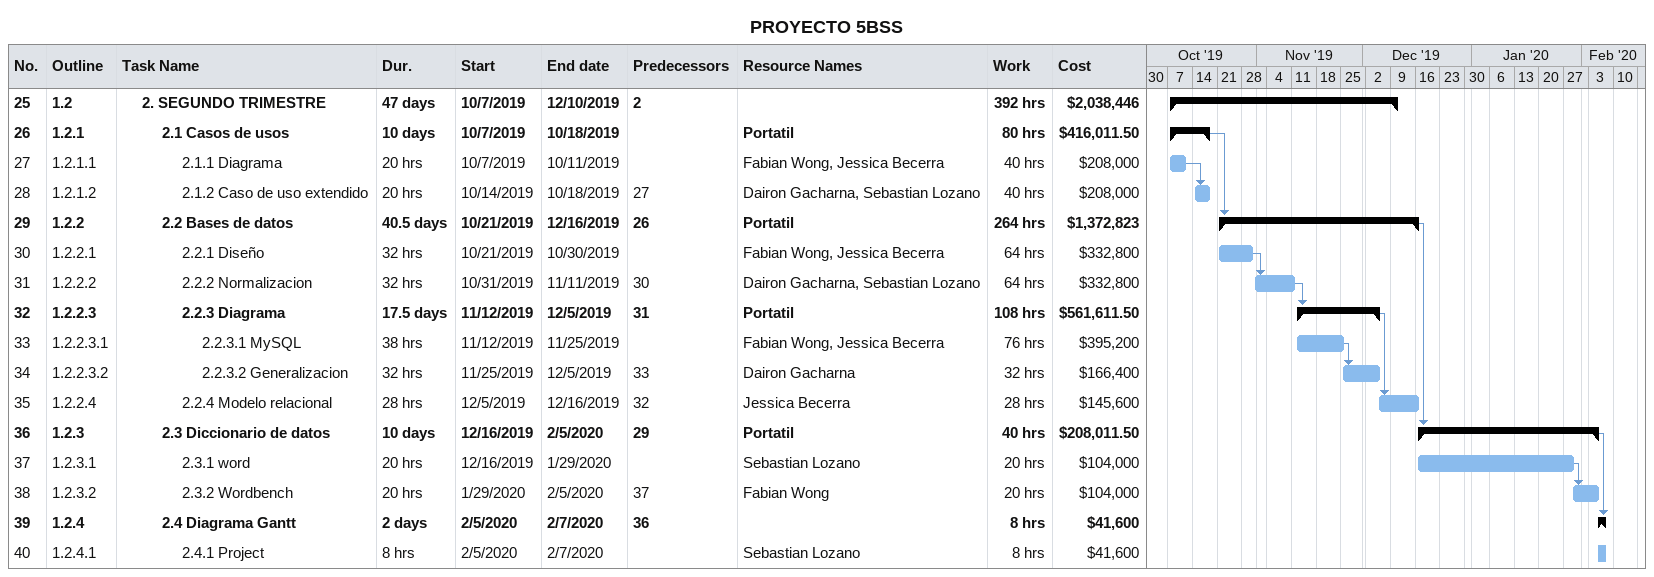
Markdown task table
PROYECTO 5BSS

| ID | WBS | Task | Duration | Start | Finish | Predecessors | Resources | Work (h) | Cost ($) |
|---|---|---|---|---|---|---|---|---|---|
| 25 | 1.2 | **2. SEGUNDO TRIMESTRE** | 47d | 2019-10-07 | 2019-12-10 | 2 |  | 392 | 2038446 |
| 26 | 1.2.1 | **2.1 Casos de usos** | 10d | 2019-10-07 | 2019-10-18 |  | Portatil | 80 | 416011.50 |
| 27 | 1.2.1.1 | 2.1.1 Diagrama | 20h | 2019-10-07 | 2019-10-11 |  | Fabian Wong, Jessica Becerra | 40 | 208000 |
| 28 | 1.2.1.2 | 2.1.2 Caso de uso extendido | 20h | 2019-10-14 | 2019-10-18 | 27 | Dairon Gacharna, Sebastian Lozano | 40 | 208000 |
| 29 | 1.2.2 | **2.2 Bases de datos** | 40.5d | 2019-10-21 | 2019-12-16 | 26 | Portatil | 264 | 1372823 |
| 30 | 1.2.2.1 | 2.2.1 Diseño | 32h | 2019-10-21 | 2019-10-30 |  | Fabian Wong, Jessica Becerra | 64 | 332800 |
| 31 | 1.2.2.2 | 2.2.2 Normalizacion | 32h | 2019-10-31 | 2019-11-11 | 30 | Dairon Gacharna, Sebastian Lozano | 64 | 332800 |
| 32 | 1.2.2.3 | **2.2.3 Diagrama** | 17.5d | 2019-11-12 | 2019-12-05 | 31 | Portatil | 108 | 561611.50 |
| 33 | 1.2.2.3.1 | 2.2.3.1 MySQL | 38h | 2019-11-12 | 2019-11-25 |  | Fabian Wong, Jessica Becerra | 76 | 395200 |
| 34 | 1.2.2.3.2 | 2.2.3.2 Generalizacion | 32h | 2019-11-25 | 2019-12-05 | 33 | Dairon Gacharna | 32 | 166400 |
| 35 | 1.2.2.4 | 2.2.4 Modelo relacional | 28h | 2019-12-05 | 2019-12-16 | 32 | Jessica Becerra | 28 | 145600 |
| 36 | 1.2.3 | **2.3 Diccionario de datos** | 10d | 2019-12-16 | 2020-02-05 | 29 | Portatil | 40 | 208011.50 |
| 37 | 1.2.3.1 | 2.3.1 word | 20h | 2019-12-16 | 2020-01-29 |  | Sebastian Lozano | 20 | 104000 |
| 38 | 1.2.3.2 | 2.3.2 Wordbench | 20h | 2020-01-29 | 2020-02-05 | 37 | Fabian Wong | 20 | 104000 |
| 39 | 1.2.4 | **2.4 Diagrama Gantt** | 2d | 2020-02-05 | 2020-02-07 | 36 |  | 8 | 41600 |
| 40 | 1.2.4.1 | 2.4.1 Project | 8h | 2020-02-05 | 2020-02-07 |  | Sebastian Lozano | 8 | 41600 |
